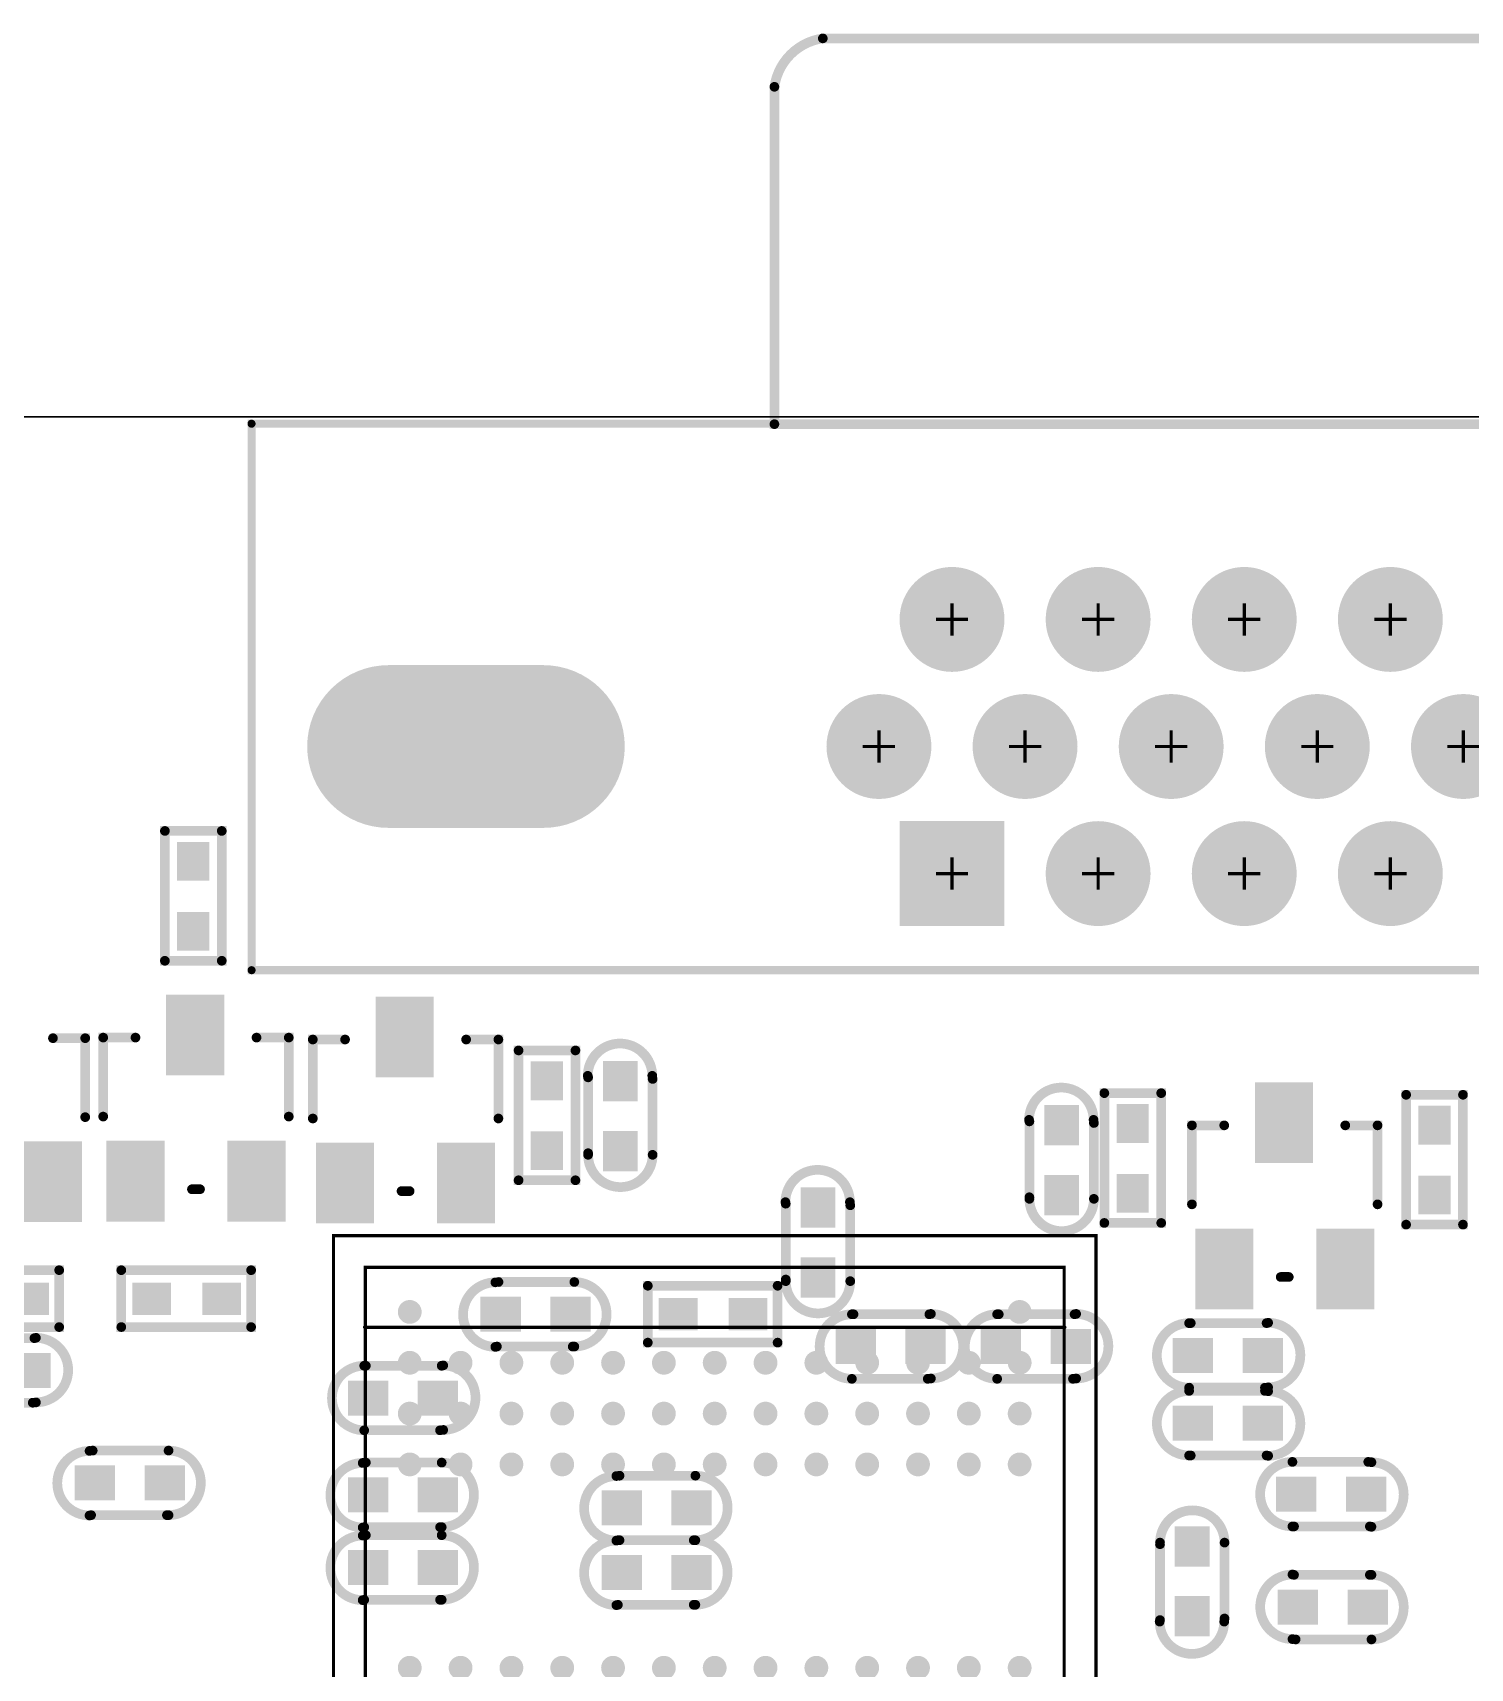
# Model space of a CAD drawing. Extents: x 68 to 180, y 55 to 144.
# Drawn here: x 137.57 to 160.2, y 118.08 to 143.82 of the extents above; entities that cross this region are included whole.
import ezdxf

# ---------------------------------------------------------------- set-up
doc = ezdxf.new("R2010")
doc.units = 0
doc.header["$MEASUREMENT"] = 0
doc.layers.get('0').update_dxf_attribs({"linetype": 'CONTINUOUS'})
for name, color, linetype in [('BOARD_OUTLINE_00', 2, 'CONTINUOUS'), ('DRIL_PLTE_THRU_01', 16, 'CONTINUOUS'), ('DRIL_PLTE_THRU_02', 4, 'CONTINUOUS'), ('DRIL_PLTE_THRU_03', 96, 'CONTINUOUS'), ('DRIL_PLTE_THRU_04', 136, 'CONTINUOUS'), ('DRIL_PLTE_THRU_05', 34, 'CONTINUOUS'), ('DRIL_PLTE_THRU_06', 176, 'CONTINUOUS'), ('DRIL_SYMBOL', 2, 'CONTINUOUS'), ('PADS_BOT', 5, 'CONTINUOUS'), ('PADS_INNER', 1, 'CONTINUOUS'), ('PADS_TOP', 1, 'CONTINUOUS'), ('PART_BOT_2DLINE_00', 253, 'CONTINUOUS'), ('PART_BOT_2DLINE_126', 2, 'CONTINUOUS'), ('PART_TOP_2DLINE_00', 67, 'CONTINUOUS')]:
    doc.layers.add(name, color=color, linetype=linetype)

# ---------------------------------------------------------------- blocks, each defined once
blk = doc.blocks.new('BOARD_5728')
at = {"layer": 'BOARD_OUTLINE_00', "const_width": 0.0254}
blk.add_lwpolyline([(0, -12.664, -0.306685), (1, -11.664), (110.44, -11.664, -0.233627), (111.44, -12.664), (111.44, -92.464, -0.199366), (110.44, -93.464), (1, -93.464, -0.298113), (0, -92.464), (0, -85.073), (12, -85.073), (12, -50.989), (2.337, -50.989), (2.356, -32.194), (0, -32.194)], format="xyb", close=True, dxfattribs=at)
blk = doc.blocks.new('SMOOTH_0$1524')
at = {"const_width": 0.0762}
blk.add_lwpolyline([(-0.0381, 0, 1), (0.0381, 0, 1)], format="xyb", close=True, dxfattribs=at)
blk = doc.blocks.new('PART_BODY_BOT_5731')
at = {"layer": 'PART_BOT_2DLINE_00', "const_width": 0.152}
blk.add_lwpolyline([(-1.028, -0.449), (-1.028, 0.446), (1.015, 0.446), (1.015, -0.449)], close=True, dxfattribs=at)
at = {"layer": 'PART_BOT_2DLINE_00'}
for p in [(-1.028, 0.446), (1.015, 0.446), (-1.028, -0.449), (1.015, -0.449)]:
    blk.add_blockref('SMOOTH_0$1524', p, dxfattribs=at)
blk = doc.blocks.new('DRIL_HOLE_0')
blk.add_lwpolyline([(0, 0, 1), (0, 0, 1)], format="xyb", close=True)
blk = doc.blocks.new('PAD_0')
blk.add_lwpolyline([(0, 0, 1), (0, 0, 1)], format="xyb", close=True)
blk = doc.blocks.new('PAD_1')
at = {"const_width": 0.508}
blk.add_lwpolyline([(-0.305, 0), (0.305, 0)], dxfattribs=at)
blk = doc.blocks.new('STK_BOT_14')
at = {"layer": 'DRIL_PLTE_THRU_01'}
blk.add_blockref('DRIL_HOLE_0', (0, 0), dxfattribs=at)
at = {"layer": 'DRIL_PLTE_THRU_02'}
blk.add_blockref('DRIL_HOLE_0', (0, 0), dxfattribs=at)
at = {"layer": 'DRIL_PLTE_THRU_03'}
blk.add_blockref('DRIL_HOLE_0', (0, 0), dxfattribs=at)
at = {"layer": 'DRIL_PLTE_THRU_04'}
blk.add_blockref('DRIL_HOLE_0', (0, 0), dxfattribs=at)
at = {"layer": 'DRIL_PLTE_THRU_05'}
blk.add_blockref('DRIL_HOLE_0', (0, 0), dxfattribs=at)
at = {"layer": 'DRIL_PLTE_THRU_06'}
blk.add_blockref('DRIL_HOLE_0', (0, 0), dxfattribs=at)
at = {"layer": 'PADS_BOT'}
blk.add_blockref('PAD_1', (0, 0), dxfattribs=at)
at = {"layer": 'PADS_INNER'}
blk.add_blockref('PAD_0', (0, 0), dxfattribs=at)
at = {"layer": 'PADS_TOP'}
blk.add_blockref('PAD_0', (0, 0), dxfattribs=at)
blk = doc.blocks.new('SYM_BOT_14')
for name, p in [('PART_BODY_BOT_5731', (0, 0)), ('STK_BOT_14', (-0.55, 0)), ('STK_BOT_14', (0.55, 0))]:
    blk.add_blockref(name, p)
blk = doc.blocks.new('PART_BOT_6')
blk.add_blockref('SYM_BOT_14', (0, 0))
blk = doc.blocks.new('SMOOTH_0$127')
at = {"const_width": 0.0635}
blk.add_lwpolyline([(-0.03175, 0, 1), (0.03175, 0, 1)], format="xyb", close=True, dxfattribs=at)
blk = doc.blocks.new('PART_BODY_TOP_5745')
at = {"layer": 'PART_TOP_2DLINE_00', "const_width": 0.127}
blk.add_lwpolyline([(3.08, -15.875), (3.08, 15.875), (-5.52, 15.875), (-5.52, -15.875)], close=True, dxfattribs=at)
at = {"layer": 'PART_TOP_2DLINE_00', "const_width": 0.1524}
blk.add_lwpolyline([(3.0734, 7.6454), (8.382, 7.6454, -0.3331404), (9.144, 6.8834), (9.144, -6.8326, -0.5350723), (8.382, -7.5946), (3.0734, -7.5946)], format="xyb", close=True, dxfattribs=at)
at = {"layer": 'PART_TOP_2DLINE_00'}
for name, p in [('SMOOTH_0$127', (-5.52, 15.875)), ('SMOOTH_0$127', (3.08, 15.875)), ('SMOOTH_0$1524', (3.0734, 7.6454)), ('SMOOTH_0$1524', (8.382, 7.6454)), ('SMOOTH_0$1524', (9.144, 6.8834)), ('SMOOTH_0$1524', (9.144, -6.8326)), ('SMOOTH_0$1524', (3.0734, -7.5946)), ('SMOOTH_0$1524', (8.382, -7.5946)), ('SMOOTH_0$127', (-5.52, -15.875)), ('SMOOTH_0$127', (3.08, -15.875))]:
    blk.add_blockref(name, p, dxfattribs=at)
blk = doc.blocks.new('DRIL_SYMBOL_1$2192')
at = {"layer": 'DRIL_SYMBOL', "const_width": 0.0508}
for points in [[(0, -0.254), (0, 0.254)], [(-0.254, 0), (0.254, 0)]]:
    blk.add_lwpolyline(points, dxfattribs=at)
blk = doc.blocks.new('DRIL_HOLE_1$2192')
at = {"const_width": 0.6096}
blk.add_lwpolyline([(-0.3048, 0, 1), (0.3048, 0, 1)], format="xyb", close=True, dxfattribs=at)
blk.add_blockref('DRIL_SYMBOL_1$2192', (0, 0))
blk = doc.blocks.new('PAD_14')
at = {"const_width": 1.651}
blk.add_lwpolyline([(-0.8255, 0), (0.8255, 0)], dxfattribs=at)
blk = doc.blocks.new('STK_TOP_31')
at = {"layer": 'DRIL_PLTE_THRU_01'}
blk.add_blockref('DRIL_HOLE_1$2192', (0, 0), dxfattribs=at)
at = {"layer": 'DRIL_PLTE_THRU_02'}
blk.add_blockref('DRIL_HOLE_1$2192', (0, 0), dxfattribs=at)
at = {"layer": 'DRIL_PLTE_THRU_03'}
blk.add_blockref('DRIL_HOLE_1$2192', (0, 0), dxfattribs=at)
at = {"layer": 'DRIL_PLTE_THRU_04'}
blk.add_blockref('DRIL_HOLE_1$2192', (0, 0), dxfattribs=at)
at = {"layer": 'DRIL_PLTE_THRU_05'}
blk.add_blockref('DRIL_HOLE_1$2192', (0, 0), dxfattribs=at)
at = {"layer": 'DRIL_PLTE_THRU_06'}
blk.add_blockref('DRIL_HOLE_1$2192', (0, 0), dxfattribs=at)
at = {"layer": 'PADS_BOT'}
blk.add_blockref('PAD_14', (0, 0), dxfattribs=at)
at = {"layer": 'PADS_INNER'}
blk.add_blockref('PAD_14', (0, 0), dxfattribs=at)
at = {"layer": 'PADS_TOP'}
blk.add_blockref('PAD_14', (0, 0), dxfattribs=at)
blk = doc.blocks.new('DRIL_SYMBOL_1$1')
at = {"layer": 'DRIL_SYMBOL', "const_width": 0.0508}
for points in [[(0, -0.254), (0, 0.254)], [(-0.254, 0), (0.254, 0)]]:
    blk.add_lwpolyline(points, dxfattribs=at)
blk = doc.blocks.new('DRIL_HOLE_1$1')
at = {"const_width": 0.55}
blk.add_lwpolyline([(-0.275, 0, 1), (0.275, 0, 1)], format="xyb", close=True, dxfattribs=at)
blk.add_blockref('DRIL_SYMBOL_1$1', (0, 0))
blk = doc.blocks.new('PAD_15')
at = {"const_width": 0.8255}
blk.add_lwpolyline([(0, -0.41275, 1), (0, 0.41275, 1)], format="xyb", close=True, dxfattribs=at)
blk = doc.blocks.new('STK_TOP_139')
at = {"layer": 'DRIL_PLTE_THRU_01'}
blk.add_blockref('DRIL_HOLE_1$1', (0, 0), dxfattribs=at)
at = {"layer": 'DRIL_PLTE_THRU_02'}
blk.add_blockref('DRIL_HOLE_1$1', (0, 0), dxfattribs=at)
at = {"layer": 'DRIL_PLTE_THRU_03'}
blk.add_blockref('DRIL_HOLE_1$1', (0, 0), dxfattribs=at)
at = {"layer": 'DRIL_PLTE_THRU_04'}
blk.add_blockref('DRIL_HOLE_1$1', (0, 0), dxfattribs=at)
at = {"layer": 'DRIL_PLTE_THRU_05'}
blk.add_blockref('DRIL_HOLE_1$1', (0, 0), dxfattribs=at)
at = {"layer": 'DRIL_PLTE_THRU_06'}
blk.add_blockref('DRIL_HOLE_1$1', (0, 0), dxfattribs=at)
at = {"layer": 'PADS_BOT'}
blk.add_blockref('PAD_15', (0, 0), dxfattribs=at)
at = {"layer": 'PADS_INNER'}
blk.add_blockref('PAD_15', (0, 0), dxfattribs=at)
at = {"layer": 'PADS_TOP'}
blk.add_blockref('PAD_15', (0, 0), dxfattribs=at)
blk = doc.blocks.new('DRIL_SLOT_0006000140000000900')
at = {"const_width": 0.762}
blk.add_lwpolyline([(0.381, -1.016), (0.381, 1.016, 1), (-0.381, 1.016), (-0.381, -1.016, 1)], format="xyb", close=True, dxfattribs=at)
blk = doc.blocks.new('PAD_16')
at = {"const_width": 1.281}
blk.add_lwpolyline([(-1.219, -0.64), (1.219, -0.64, 1), (1.219, 0.64), (-1.219, 0.64, 1)], format="xyb", close=True, dxfattribs=at)
blk = doc.blocks.new('STK_TOP_32')
at = {"layer": 'DRIL_PLTE_THRU_01'}
blk.add_blockref('DRIL_SLOT_0006000140000000900', (0, 0), dxfattribs=at)
at = {"layer": 'DRIL_PLTE_THRU_02'}
blk.add_blockref('DRIL_SLOT_0006000140000000900', (0, 0), dxfattribs=at)
at = {"layer": 'DRIL_PLTE_THRU_03'}
blk.add_blockref('DRIL_SLOT_0006000140000000900', (0, 0), dxfattribs=at)
at = {"layer": 'DRIL_PLTE_THRU_04'}
blk.add_blockref('DRIL_SLOT_0006000140000000900', (0, 0), dxfattribs=at)
at = {"layer": 'DRIL_PLTE_THRU_05'}
blk.add_blockref('DRIL_SLOT_0006000140000000900', (0, 0), dxfattribs=at)
at = {"layer": 'DRIL_PLTE_THRU_06'}
blk.add_blockref('DRIL_SLOT_0006000140000000900', (0, 0), dxfattribs=at)
at = {"layer": 'PADS_BOT', "rotation": 90}
blk.add_blockref('PAD_16', (0, 0), dxfattribs=at)
at = {"layer": 'PADS_INNER', "rotation": 90}
blk.add_blockref('PAD_16', (0, 0), dxfattribs=at)
at = {"layer": 'PADS_TOP', "rotation": 90}
blk.add_blockref('PAD_16', (0, 0), dxfattribs=at)
blk = doc.blocks.new('SYM_TOP_28')
for name, p in [('PART_BODY_TOP_5745', (0, 0)), ('STK_TOP_32', (-2, 12.5)), ('STK_TOP_139', (-2, 6)), ('STK_TOP_31', (-4, 4.85)), ('STK_TOP_139', (0, 4.85)), ('STK_TOP_139', (-2, 3.7)), ('STK_TOP_139', (-4, 2.55)), ('STK_TOP_139', (0, 2.55)), ('STK_TOP_139', (-2, 1.4)), ('STK_TOP_139', (-4, 0.25)), ('STK_TOP_139', (0, 0.25)), ('STK_TOP_139', (-2, -0.9)), ('STK_TOP_139', (-4, -2.05)), ('STK_TOP_139', (0, -2.05)), ('STK_TOP_139', (-2, -3.2)), ('STK_TOP_139', (-4, -4.35)), ('STK_TOP_139', (0, -4.35)), ('STK_TOP_32', (-2, -12.5))]:
    blk.add_blockref(name, p)
blk = doc.blocks.new('PART_TOP_65')
blk.add_blockref('SYM_TOP_28', (0, 0))
blk = doc.blocks.new('PART_BOT_207')
blk.add_blockref('SYM_BOT_14', (0, 0))
blk = doc.blocks.new('PART_BOT_208')
blk.add_blockref('SYM_BOT_14', (0, 0))
blk = doc.blocks.new('PART_BOT_209')
blk.add_blockref('SYM_BOT_14', (0, 0))
blk = doc.blocks.new('PART_BODY_BOT_5779')
at = {"layer": 'PART_BOT_2DLINE_00', "const_width": 0.152}
for points in [[(0, 2.259), (-0.508, 2.259), (-0.508, 1.016)], [(1.905, 2.259), (2.413, 2.259), (2.413, 1.016)]]:
    blk.add_lwpolyline(points, dxfattribs=at)
at = {"layer": 'PART_BOT_2DLINE_126', "const_width": 0.152}
blk.add_lwpolyline([(0.889, -0.127), (1.016, -0.127)], dxfattribs=at)
at = {"layer": 'PART_BOT_2DLINE_00'}
for p in [(-0.508, 2.259), (0, 2.259), (1.905, 2.259), (2.413, 2.259), (-0.508, 1.016), (2.413, 1.016)]:
    blk.add_blockref('SMOOTH_0$1524', p, dxfattribs=at)
at = {"layer": 'PART_BOT_2DLINE_126'}
for p in [(0.889, -0.127), (1.016, -0.127)]:
    blk.add_blockref('SMOOTH_0$1524', p, dxfattribs=at)
blk = doc.blocks.new('PAD_63')
at = {"const_width": 0.914}
blk.add_lwpolyline([(-0.635, 0), (0.635, 0)], dxfattribs=at)
blk = doc.blocks.new('STK_BOT_85')
at = {"layer": 'DRIL_PLTE_THRU_01'}
blk.add_blockref('DRIL_HOLE_0', (0, 0), dxfattribs=at)
at = {"layer": 'DRIL_PLTE_THRU_02'}
blk.add_blockref('DRIL_HOLE_0', (0, 0), dxfattribs=at)
at = {"layer": 'DRIL_PLTE_THRU_03'}
blk.add_blockref('DRIL_HOLE_0', (0, 0), dxfattribs=at)
at = {"layer": 'DRIL_PLTE_THRU_04'}
blk.add_blockref('DRIL_HOLE_0', (0, 0), dxfattribs=at)
at = {"layer": 'DRIL_PLTE_THRU_05'}
blk.add_blockref('DRIL_HOLE_0', (0, 0), dxfattribs=at)
at = {"layer": 'DRIL_PLTE_THRU_06'}
blk.add_blockref('DRIL_HOLE_0', (0, 0), dxfattribs=at)
at = {"layer": 'PADS_BOT', "rotation": 90}
blk.add_blockref('PAD_63', (0, 0), dxfattribs=at)
at = {"layer": 'PADS_INNER'}
blk.add_blockref('PAD_0', (0, 0), dxfattribs=at)
at = {"layer": 'PADS_TOP'}
blk.add_blockref('PAD_0', (0, 0), dxfattribs=at)
blk = doc.blocks.new('SYM_BOT_62')
for name, p in [('STK_BOT_85', (0.9652, 2.29997)), ('PART_BODY_BOT_5779', (0, 0)), ('STK_BOT_85', (0, 0)), ('STK_BOT_85', (1.905, 0))]:
    blk.add_blockref(name, p)
blk = doc.blocks.new('PART_BOT_237')
blk.add_blockref('SYM_BOT_62', (0, 0))
blk = doc.blocks.new('PART_BOT_238')
blk.add_blockref('SYM_BOT_62', (0, 0))
blk = doc.blocks.new('PART_BOT_241')
blk.add_blockref('SYM_BOT_62', (0, 0))
blk = doc.blocks.new('PART_BOT_242')
blk.add_blockref('SYM_BOT_62', (0, 0))
blk = doc.blocks.new('PART_BODY_TOP_5792')
at = {"layer": 'PART_TOP_2DLINE_00', "const_width": 0.1524}
for points in [[(-0.6096, -0.508, -1), (-0.6096, 0.508)], [(0.633804, 0.502572, -1), (0.633804, -0.513428)]]:
    blk.add_lwpolyline(points, format="xyb", dxfattribs=at)
for points in [[(-0.6096, 0.508), (0.5842, 0.508)], [(-0.5842, -0.508), (0.6096, -0.508)]]:
    blk.add_lwpolyline(points, dxfattribs=at)
at = {"layer": 'PART_TOP_2DLINE_00'}
for p in [(-0.6096, 0.508), (-0.6096, 0.508), (0.5842, 0.508), (0.633804, 0.502572), (-0.6096, -0.508), (-0.5842, -0.508), (0.6096, -0.508), (0.633804, -0.513428)]:
    blk.add_blockref('SMOOTH_0$1524', p, dxfattribs=at)
blk = doc.blocks.new('PAD_79')
at = {"const_width": 0.55}
blk.add_lwpolyline([(-0.3175, 0), (0.3175, 0)], dxfattribs=at)
blk = doc.blocks.new('STK_TOP_110')
at = {"layer": 'DRIL_PLTE_THRU_01'}
blk.add_blockref('DRIL_HOLE_0', (0, 0), dxfattribs=at)
at = {"layer": 'DRIL_PLTE_THRU_02'}
blk.add_blockref('DRIL_HOLE_0', (0, 0), dxfattribs=at)
at = {"layer": 'DRIL_PLTE_THRU_03'}
blk.add_blockref('DRIL_HOLE_0', (0, 0), dxfattribs=at)
at = {"layer": 'DRIL_PLTE_THRU_04'}
blk.add_blockref('DRIL_HOLE_0', (0, 0), dxfattribs=at)
at = {"layer": 'DRIL_PLTE_THRU_05'}
blk.add_blockref('DRIL_HOLE_0', (0, 0), dxfattribs=at)
at = {"layer": 'DRIL_PLTE_THRU_06'}
blk.add_blockref('DRIL_HOLE_0', (0, 0), dxfattribs=at)
at = {"layer": 'PADS_BOT'}
blk.add_blockref('PAD_0', (0, 0), dxfattribs=at)
at = {"layer": 'PADS_INNER'}
blk.add_blockref('PAD_0', (0, 0), dxfattribs=at)
at = {"layer": 'PADS_TOP'}
blk.add_blockref('PAD_79', (0, 0), dxfattribs=at)
blk = doc.blocks.new('SYM_TOP_75')
for name, p in [('PART_BODY_TOP_5792', (0, 0)), ('STK_TOP_110', (-0.55, 0)), ('STK_TOP_110', (0.55, 0))]:
    blk.add_blockref(name, p)
blk = doc.blocks.new('PART_TOP_265')
blk.add_blockref('SYM_TOP_75', (0, 0))
blk = doc.blocks.new('PART_BODY_BOT_5792')
at = {"layer": 'PART_BOT_2DLINE_00', "const_width": 0.1524}
for points in [[(-0.6096, -0.508, -1), (-0.6096, 0.508)], [(0.633804, 0.502572, -1), (0.633804, -0.513428)]]:
    blk.add_lwpolyline(points, format="xyb", dxfattribs=at)
for points in [[(-0.6096, 0.508), (0.5842, 0.508)], [(-0.5842, -0.508), (0.6096, -0.508)]]:
    blk.add_lwpolyline(points, dxfattribs=at)
at = {"layer": 'PART_BOT_2DLINE_00'}
for p in [(-0.6096, 0.508), (-0.6096, 0.508), (0.5842, 0.508), (0.633804, 0.502572), (-0.6096, -0.508), (-0.5842, -0.508), (0.6096, -0.508), (0.633804, -0.513428)]:
    blk.add_blockref('SMOOTH_0$1524', p, dxfattribs=at)
blk = doc.blocks.new('STK_BOT_110')
at = {"layer": 'DRIL_PLTE_THRU_01'}
blk.add_blockref('DRIL_HOLE_0', (0, 0), dxfattribs=at)
at = {"layer": 'DRIL_PLTE_THRU_02'}
blk.add_blockref('DRIL_HOLE_0', (0, 0), dxfattribs=at)
at = {"layer": 'DRIL_PLTE_THRU_03'}
blk.add_blockref('DRIL_HOLE_0', (0, 0), dxfattribs=at)
at = {"layer": 'DRIL_PLTE_THRU_04'}
blk.add_blockref('DRIL_HOLE_0', (0, 0), dxfattribs=at)
at = {"layer": 'DRIL_PLTE_THRU_05'}
blk.add_blockref('DRIL_HOLE_0', (0, 0), dxfattribs=at)
at = {"layer": 'DRIL_PLTE_THRU_06'}
blk.add_blockref('DRIL_HOLE_0', (0, 0), dxfattribs=at)
at = {"layer": 'PADS_BOT'}
blk.add_blockref('PAD_79', (0, 0), dxfattribs=at)
at = {"layer": 'PADS_INNER'}
blk.add_blockref('PAD_0', (0, 0), dxfattribs=at)
at = {"layer": 'PADS_TOP'}
blk.add_blockref('PAD_0', (0, 0), dxfattribs=at)
blk = doc.blocks.new('SYM_BOT_75')
for name, p in [('PART_BODY_BOT_5792', (0, 0)), ('STK_BOT_110', (-0.55, 0)), ('STK_BOT_110', (0.55, 0))]:
    blk.add_blockref(name, p)
blk = doc.blocks.new('PART_BOT_279')
blk.add_blockref('SYM_BOT_75', (0, 0))
blk = doc.blocks.new('PART_BOT_280')
blk.add_blockref('SYM_BOT_75', (0, 0))
blk = doc.blocks.new('PART_BOT_281')
blk.add_blockref('SYM_BOT_75', (0, 0))
blk = doc.blocks.new('PART_BOT_282')
blk.add_blockref('SYM_BOT_75', (0, 0))
blk = doc.blocks.new('PART_BOT_284')
blk.add_blockref('SYM_BOT_75', (0, 0))
blk = doc.blocks.new('PART_BOT_287')
blk.add_blockref('SYM_BOT_75', (0, 0))
blk = doc.blocks.new('PART_BOT_288')
blk.add_blockref('SYM_BOT_75', (0, 0))
blk = doc.blocks.new('PART_TOP_293')
blk.add_blockref('SYM_TOP_75', (0, 0))
blk = doc.blocks.new('PART_BOT_295')
blk.add_blockref('SYM_BOT_75', (0, 0))
blk = doc.blocks.new('PART_TOP_303')
blk.add_blockref('SYM_TOP_75', (0, 0))
blk = doc.blocks.new('PART_TOP_310')
blk.add_blockref('SYM_TOP_75', (0, 0))
blk = doc.blocks.new('PART_BOT_318')
blk.add_blockref('SYM_BOT_75', (0, 0))
blk = doc.blocks.new('PART_BOT_319')
blk.add_blockref('SYM_BOT_75', (0, 0))
blk = doc.blocks.new('PART_BOT_359')
blk.add_blockref('SYM_BOT_75', (0, 0))
blk = doc.blocks.new('PART_BOT_361')
blk.add_blockref('SYM_BOT_75', (0, 0))
blk = doc.blocks.new('PART_BOT_388')
blk.add_blockref('SYM_BOT_75', (0, 0))
blk = doc.blocks.new('PART_BOT_410')
blk.add_blockref('SYM_BOT_75', (0, 0))
blk = doc.blocks.new('SMOOTH_0$0508')
at = {"const_width": 0.0254}
blk.add_lwpolyline([(-0.0127, 0, 1), (0.0127, 0, 1)], format="xyb", close=True, dxfattribs=at)
blk = doc.blocks.new('SMOOTH_0$0254')
at = {"const_width": 0.0127}
blk.add_lwpolyline([(-0.00635, 0, 1), (0.00635, 0, 1)], format="xyb", close=True, dxfattribs=at)
blk = doc.blocks.new('PART_BODY_TOP_5729')
at = {"layer": 'PART_TOP_2DLINE_00', "const_width": 0.0508}
for points in [[(5.2, -6), (-5.2, -6), (-5.2, 6), (5.2, 6)], [(4.7, -5.5), (-4.7, -5.5), (-4.7, 5.5), (4.7, 5.5)]]:
    blk.add_lwpolyline(points, close=True, dxfattribs=at)
at = {"layer": 'PART_TOP_2DLINE_00'}
for points, const_width in [([(-4.712, 5.982), (-5.194, 5.499)], 0.0254), ([(-4.204, 5.499), (-4.686, 5.016)], 0.0254), ([(-3.759, 5.486), (-3.759, -5.486)], 0.0508), ([(3.759, 5.512), (3.759, -5.512)], 0.0508)]:
    blk.add_lwpolyline(points, dxfattribs=dict(at, const_width=const_width))
for name, p in [('SMOOTH_0$0508', (-5.2, 6)), ('SMOOTH_0$0254', (-4.712, 5.982)), ('SMOOTH_0$0508', (5.2, 6)), ('SMOOTH_0$0254', (-5.194, 5.499)), ('SMOOTH_0$0508', (-4.7, 5.5)), ('SMOOTH_0$0254', (-4.204, 5.499)), ('SMOOTH_0$0508', (-3.759, 5.486)), ('SMOOTH_0$0508', (3.759, 5.512)), ('SMOOTH_0$0508', (4.7, 5.5)), ('SMOOTH_0$0254', (-4.686, 5.016)), ('SMOOTH_0$0508', (-4.7, -5.5)), ('SMOOTH_0$0508', (-3.759, -5.486)), ('SMOOTH_0$0508', (3.759, -5.512)), ('SMOOTH_0$0508', (4.7, -5.5)), ('SMOOTH_0$0508', (-5.2, -6)), ('SMOOTH_0$0508', (5.2, -6))]:
    blk.add_blockref(name, p, dxfattribs=at)
blk = doc.blocks.new('PAD_80')
at = {"const_width": 0.187325}
blk.add_lwpolyline([(0, -0.093662, 1), (0, 0.093662, 1)], format="xyb", close=True, dxfattribs=at)
blk = doc.blocks.new('STK_TOP_12')
at = {"layer": 'DRIL_PLTE_THRU_01'}
blk.add_blockref('DRIL_HOLE_0', (0, 0), dxfattribs=at)
at = {"layer": 'DRIL_PLTE_THRU_02'}
blk.add_blockref('DRIL_HOLE_0', (0, 0), dxfattribs=at)
at = {"layer": 'DRIL_PLTE_THRU_03'}
blk.add_blockref('DRIL_HOLE_0', (0, 0), dxfattribs=at)
at = {"layer": 'DRIL_PLTE_THRU_04'}
blk.add_blockref('DRIL_HOLE_0', (0, 0), dxfattribs=at)
at = {"layer": 'DRIL_PLTE_THRU_05'}
blk.add_blockref('DRIL_HOLE_0', (0, 0), dxfattribs=at)
at = {"layer": 'DRIL_PLTE_THRU_06'}
blk.add_blockref('DRIL_HOLE_0', (0, 0), dxfattribs=at)
at = {"layer": 'PADS_BOT'}
blk.add_blockref('PAD_0', (0, 0), dxfattribs=at)
at = {"layer": 'PADS_INNER'}
blk.add_blockref('PAD_0', (0, 0), dxfattribs=at)
at = {"layer": 'PADS_TOP'}
blk.add_blockref('PAD_80', (0, 0), dxfattribs=at)
blk = doc.blocks.new('SYM_TOP_12')
for name, p in [('PART_BODY_TOP_5729', (0, 0)), ('STK_TOP_12', (-4, 4.8)), ('STK_TOP_12', (-3.2, 4.8)), ('STK_TOP_12', (-2.4, 4.8)), ('STK_TOP_12', (-1.6, 4.8)), ('STK_TOP_12', (1.6, 4.8)), ('STK_TOP_12', (2.4, 4.8)), ('STK_TOP_12', (3.2, 4.8)), ('STK_TOP_12', (4, 4.8)), ('STK_TOP_12', (-3.2, 4)), ('STK_TOP_12', (-2.4, 4)), ('STK_TOP_12', (-1.6, 4)), ('STK_TOP_12', (1.6, 4)), ('STK_TOP_12', (2.4, 4)), ('STK_TOP_12', (3.2, 4)), ('STK_TOP_12', (-3.2, 3.2)), ('STK_TOP_12', (-2.4, 3.2)), ('STK_TOP_12', (-1.6, 3.2)), ('STK_TOP_12', (1.6, 3.2)), ('STK_TOP_12', (2.4, 3.2)), ('STK_TOP_12', (3.2, 3.2)), ('STK_TOP_12', (-3.2, 2.4)), ('STK_TOP_12', (-2.4, 2.4)), ('STK_TOP_12', (-1.6, 2.4)), ('STK_TOP_12', (1.6, 2.4)), ('STK_TOP_12', (2.4, 2.4)), ('STK_TOP_12', (3.2, 2.4)), ('STK_TOP_12', (-3.2, 1.6)), ('STK_TOP_12', (-2.4, 1.6)), ('STK_TOP_12', (-1.6, 1.6)), ('STK_TOP_12', (1.6, 1.6)), ('STK_TOP_12', (2.4, 1.6)), ('STK_TOP_12', (3.2, 1.6)), ('STK_TOP_12', (-3.2, 0.8)), ('STK_TOP_12', (-2.4, 0.8)), ('STK_TOP_12', (-1.6, 0.8)), ('STK_TOP_12', (1.6, 0.8)), ('STK_TOP_12', (2.4, 0.8)), ('STK_TOP_12', (3.2, 0.8)), ('STK_TOP_12', (-3.2, 0)), ('STK_TOP_12', (-2.4, 0)), ('STK_TOP_12', (-1.6, 0)), ('STK_TOP_12', (1.6, 0)), ('STK_TOP_12', (2.4, 0)), ('STK_TOP_12', (3.2, 0)), ('STK_TOP_12', (-3.2, -0.8)), ('STK_TOP_12', (-2.4, -0.8)), ('STK_TOP_12', (-1.6, -0.8)), ('STK_TOP_12', (1.6, -0.8)), ('STK_TOP_12', (2.4, -0.8)), ('STK_TOP_12', (3.2, -0.8)), ('STK_TOP_12', (-3.2, -1.6)), ('STK_TOP_12', (-2.4, -1.6)), ('STK_TOP_12', (-1.6, -1.6)), ('STK_TOP_12', (1.6, -1.6)), ('STK_TOP_12', (2.4, -1.6)), ('STK_TOP_12', (3.2, -1.6)), ('STK_TOP_12', (-3.2, -2.4)), ('STK_TOP_12', (-2.4, -2.4)), ('STK_TOP_12', (-1.6, -2.4)), ('STK_TOP_12', (1.6, -2.4)), ('STK_TOP_12', (2.4, -2.4)), ('STK_TOP_12', (3.2, -2.4)), ('STK_TOP_12', (-3.2, -3.2)), ('STK_TOP_12', (-2.4, -3.2)), ('STK_TOP_12', (-1.6, -3.2)), ('STK_TOP_12', (1.6, -3.2)), ('STK_TOP_12', (2.4, -3.2)), ('STK_TOP_12', (3.2, -3.2)), ('STK_TOP_12', (-3.2, -4)), ('STK_TOP_12', (-2.4, -4)), ('STK_TOP_12', (-1.6, -4)), ('STK_TOP_12', (1.6, -4)), ('STK_TOP_12', (2.4, -4)), ('STK_TOP_12', (3.2, -4)), ('STK_TOP_12', (-4, -4.8)), ('STK_TOP_12', (-3.2, -4.8)), ('STK_TOP_12', (-2.4, -4.8)), ('STK_TOP_12', (-1.6, -4.8)), ('STK_TOP_12', (1.6, -4.8)), ('STK_TOP_12', (2.4, -4.8)), ('STK_TOP_12', (3.2, -4.8)), ('STK_TOP_12', (4, -4.8))]:
    blk.add_blockref(name, p)
blk = doc.blocks.new('PART_TOP_445')
blk.add_blockref('SYM_TOP_12', (0, 0))
blk = doc.blocks.new('PART_BOT_452')
blk.add_blockref('SYM_BOT_14', (0, 0))
blk = doc.blocks.new('PART_BOT_453')
blk.add_blockref('SYM_BOT_14', (0, 0))
blk = doc.blocks.new('PART_BOT_454')
blk.add_blockref('SYM_BOT_14', (0, 0))

msp = doc.modelspace()

# ---------------------------------------------------------------- block references
for name, p, rotation in [('PART_TOP_65', (156.889, 134.583), 90), ('PART_TOP_445', (148.304, 119.685), 90), ('PART_TOP_293', (155.821, 119.445), 270), ('PART_TOP_265', (158.032, 119.039), 180)]:
    msp.add_blockref(name, p, dxfattribs=dict(rotation=rotation))
for name, p in [('BOARD_5728', (68.472, 149.435)), ('PART_TOP_303', (156.381, 121.934)), ('PART_TOP_310', (158.007, 120.817))]:
    msp.add_blockref(name, p)
at = {"xscale": -1}
for name, p, rotation in [('PART_BOT_454', (140.096, 130.226), 90), ('PART_BOT_359', (146.819, 126.767), 270), ('PART_BOT_207', (145.663, 126.772), 90), ('PART_BOT_361', (153.765, 126.074), 270), ('PART_BOT_208', (154.883, 126.1), 90), ('PART_BOT_209', (159.633, 126.074), 90), ('PART_BOT_318', (149.93, 124.779), 270), ('PART_BOT_452', (136.971, 123.893), 180), ('PART_BOT_453', (139.992, 123.893), 180), ('PART_BOT_6', (148.279, 123.648), 180), ('PART_BOT_280', (151.073, 123.14), 180), ('PART_BOT_281', (153.359, 123.14), 180), ('PART_BOT_388', (156.381, 123.001), 180), ('PART_BOT_410', (136.986, 122.764), 180), ('PART_BOT_287', (143.397, 122.33), 180)]:
    msp.add_blockref(name, p, dxfattribs=dict(at, rotation=rotation))
for name, p in [('PART_BOT_237', (137.888, 125.734)), ('PART_BOT_238', (141.092, 125.743)), ('PART_BOT_241', (144.391, 125.713)), ('PART_BOT_242', (158.229, 124.362)), ('PART_BOT_279', (145.485, 123.648)), ('PART_BOT_295', (139.098, 120.995)), ('PART_BOT_288', (143.397, 120.806)), ('PART_BOT_284', (147.39, 120.6)), ('PART_BOT_282', (143.397, 119.663)), ('PART_BOT_319', (147.39, 119.584))]:
    msp.add_blockref(name, p, dxfattribs=at)

doc.saveas('drawing.dxf')
